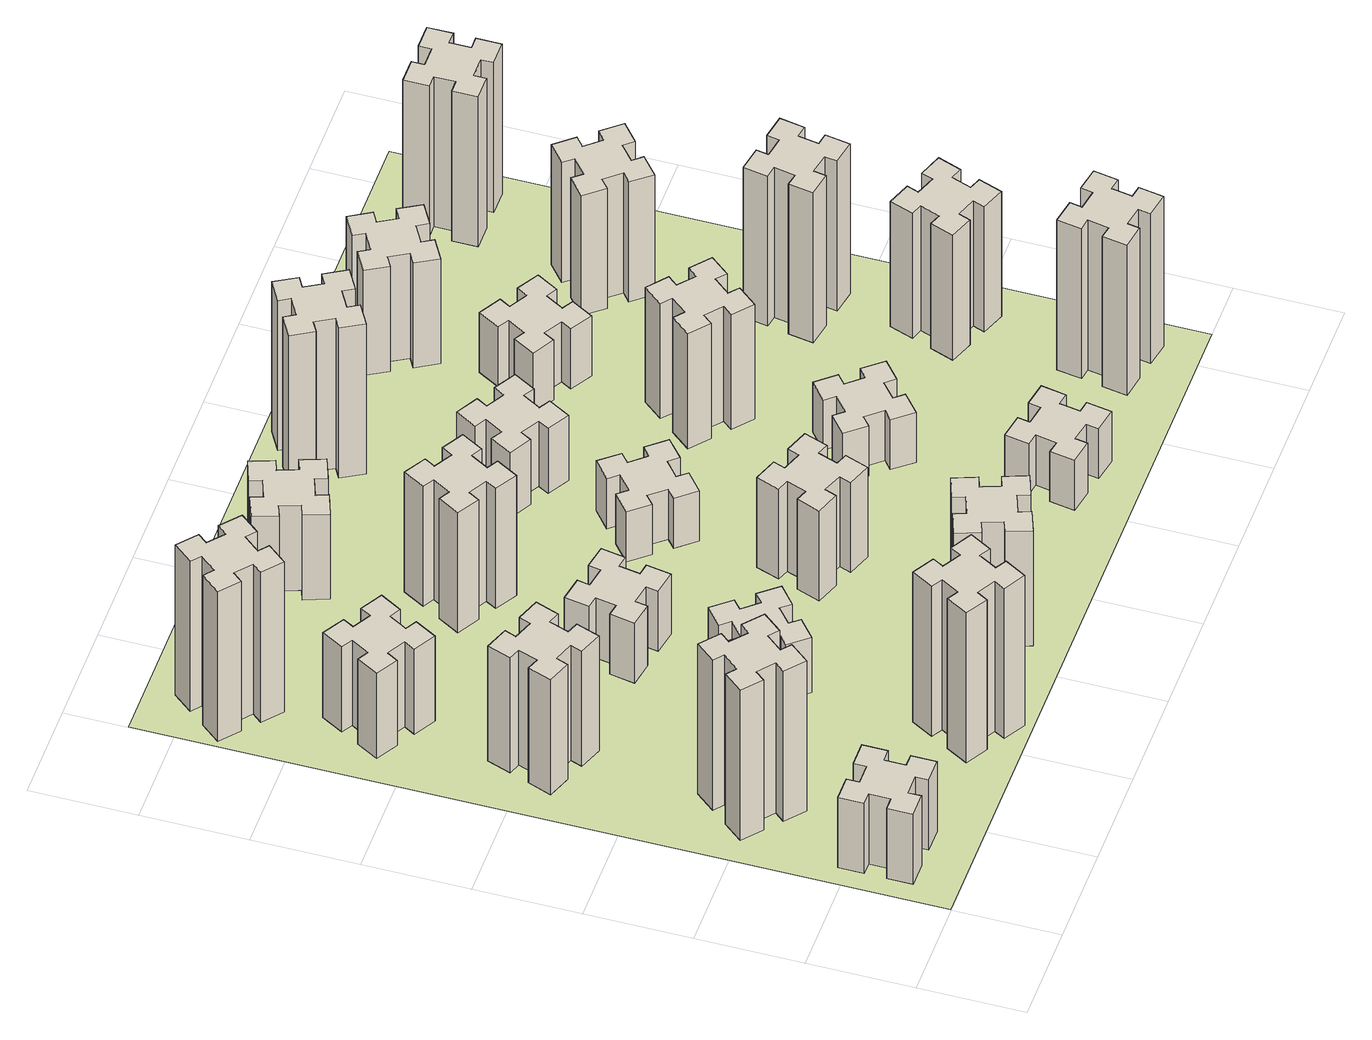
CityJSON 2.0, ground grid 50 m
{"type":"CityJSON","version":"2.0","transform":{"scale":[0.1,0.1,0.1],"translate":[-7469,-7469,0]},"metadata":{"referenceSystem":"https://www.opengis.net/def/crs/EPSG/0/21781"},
"CityObjects":{
"building1":{"type":"Building","attributes":{"class":"1000","function":"1000","usage":"1000","yearOfConstruction":2016,"roofType":"1000","measuredHeight":42,"storeysAboveGround":30,"storeysBelowGround":0},"geometry":[{"type":"Solid","lod":"1","boundaries":[[[[0,1,2,3,4,5,6,7,8,9,10,11,12,13,14,15,16,17,18,19]],[[17,16,20,21]],[[16,15,22,20]],[[15,14,23,22]],[[14,13,24,23]],[[13,12,25,24]],[[12,11,26,25]],[[11,10,27,26]],[[10,9,28,27]],[[9,8,29,28]],[[8,7,30,29]],[[7,6,31,30]],[[6,5,32,31]],[[5,4,33,32]],[[4,3,34,33]],[[3,2,35,34]],[[2,1,36,35]],[[1,0,37,36]],[[0,19,38,37]],[[19,18,39,38]],[[18,17,21,39]],[[24,25,26,27,28,29,30,31,32,33,34,35,36,37,38,39,21,20,22,23]]]]}]},
"building2":{"type":"Building","attributes":{"class":"1000","function":"1000","usage":"1000","yearOfConstruction":2016,"roofType":"1000","measuredHeight":90,"storeysAboveGround":30,"storeysBelowGround":0},"geometry":[{"type":"Solid","lod":"1","boundaries":[[[[40,41,42,43,44,45,46,47,48,49,50,51,52,53,54,55,56,57,58,59]],[[57,56,60,61]],[[56,55,62,60]],[[55,54,63,62]],[[54,53,64,63]],[[53,52,65,64]],[[52,51,66,65]],[[51,50,67,66]],[[50,49,68,67]],[[49,48,69,68]],[[48,47,70,69]],[[47,46,71,70]],[[46,45,72,71]],[[45,44,73,72]],[[44,43,74,73]],[[43,42,75,74]],[[42,41,76,75]],[[41,40,77,76]],[[40,59,78,77]],[[59,58,79,78]],[[58,57,61,79]],[[64,65,66,67,68,69,70,71,72,73,74,75,76,77,78,79,61,60,62,63]]]]}]},
"building3":{"type":"Building","attributes":{"class":"1000","function":"1000","usage":"1000","yearOfConstruction":2016,"roofType":"1000","measuredHeight":69,"storeysAboveGround":30,"storeysBelowGround":0},"geometry":[{"type":"Solid","lod":"1","boundaries":[[[[80,81,82,83,84,85,86,87,88,89,90,91,92,93,94,95,96,97,98,99]],[[97,96,100,101]],[[96,95,102,100]],[[95,94,103,102]],[[94,93,104,103]],[[93,92,105,104]],[[92,91,106,105]],[[91,90,107,106]],[[90,89,108,107]],[[89,88,109,108]],[[88,87,110,109]],[[87,86,111,110]],[[86,85,112,111]],[[85,84,113,112]],[[84,83,114,113]],[[83,82,115,114]],[[82,81,116,115]],[[81,80,117,116]],[[80,99,118,117]],[[99,98,119,118]],[[98,97,101,119]],[[104,105,106,107,108,109,110,111,112,113,114,115,116,117,118,119,101,100,102,103]]]]}]},
"building4":{"type":"Building","attributes":{"class":"1000","function":"1000","usage":"1000","yearOfConstruction":2016,"roofType":"1000","measuredHeight":51,"storeysAboveGround":30,"storeysBelowGround":0},"geometry":[{"type":"Solid","lod":"1","boundaries":[[[[120,121,122,123,124,125,126,127,128,129,130,131,132,133,134,135,136,137,138,139]],[[137,136,140,141]],[[136,135,142,140]],[[135,134,143,142]],[[134,133,144,143]],[[133,132,145,144]],[[132,131,146,145]],[[131,130,147,146]],[[130,129,148,147]],[[129,128,149,148]],[[128,127,150,149]],[[127,126,151,150]],[[126,125,152,151]],[[125,124,153,152]],[[124,123,154,153]],[[123,122,155,154]],[[122,121,156,155]],[[121,120,157,156]],[[120,139,158,157]],[[139,138,159,158]],[[138,137,141,159]],[[144,145,146,147,148,149,150,151,152,153,154,155,156,157,158,159,141,140,142,143]]]]}]},
"building5":{"type":"Building","attributes":{"class":"1000","function":"1000","usage":"1000","yearOfConstruction":2016,"roofType":"1000","measuredHeight":90,"storeysAboveGround":30,"storeysBelowGround":0},"geometry":[{"type":"Solid","lod":"1","boundaries":[[[[160,161,162,163,164,165,166,167,168,169,170,171,172,173,174,175,176,177,178,179]],[[177,176,180,181]],[[176,175,182,180]],[[175,174,183,182]],[[174,173,184,183]],[[173,172,185,184]],[[172,171,186,185]],[[171,170,187,186]],[[170,169,188,187]],[[169,168,189,188]],[[168,167,190,189]],[[167,166,191,190]],[[166,165,192,191]],[[165,164,193,192]],[[164,163,194,193]],[[163,162,195,194]],[[162,161,196,195]],[[161,160,197,196]],[[160,179,198,197]],[[179,178,199,198]],[[178,177,181,199]],[[184,185,186,187,188,189,190,191,192,193,194,195,196,197,198,199,181,180,182,183]]]]}]},
"building6":{"type":"Building","attributes":{"class":"1000","function":"1000","usage":"1000","yearOfConstruction":2016,"roofType":"1000","measuredHeight":90,"storeysAboveGround":30,"storeysBelowGround":0},"geometry":[{"type":"Solid","lod":"1","boundaries":[[[[200,201,202,203,204,205,206,207,208,209,210,211,212,213,214,215,216,217,218,219]],[[217,216,220,221]],[[216,215,222,220]],[[215,214,223,222]],[[214,213,224,223]],[[213,212,225,224]],[[212,211,226,225]],[[211,210,227,226]],[[210,209,228,227]],[[209,208,229,228]],[[208,207,230,229]],[[207,206,231,230]],[[206,205,232,231]],[[205,204,233,232]],[[204,203,234,233]],[[203,202,235,234]],[[202,201,236,235]],[[201,200,237,236]],[[200,219,238,237]],[[219,218,239,238]],[[218,217,221,239]],[[224,225,226,227,228,229,230,231,232,233,234,235,236,237,238,239,221,220,222,223]]]]}]},
"building7":{"type":"Building","attributes":{"class":"1000","function":"1000","usage":"1000","yearOfConstruction":2016,"roofType":"1000","measuredHeight":33,"storeysAboveGround":30,"storeysBelowGround":0},"geometry":[{"type":"Solid","lod":"1","boundaries":[[[[240,241,242,243,244,245,246,247,248,249,250,251,252,253,254,255,256,257,258,259]],[[257,256,260,261]],[[256,255,262,260]],[[255,254,263,262]],[[254,253,264,263]],[[253,252,265,264]],[[252,251,266,265]],[[251,250,267,266]],[[250,249,268,267]],[[249,248,269,268]],[[248,247,270,269]],[[247,246,271,270]],[[246,245,272,271]],[[245,244,273,272]],[[244,243,274,273]],[[243,242,275,274]],[[242,241,276,275]],[[241,240,277,276]],[[240,259,278,277]],[[259,258,279,278]],[[258,257,261,279]],[[264,265,266,267,268,269,270,271,272,273,274,275,276,277,278,279,261,260,262,263]]]]}]},
"building8":{"type":"Building","attributes":{"class":"1000","function":"1000","usage":"1000","yearOfConstruction":2016,"roofType":"1000","measuredHeight":36,"storeysAboveGround":30,"storeysBelowGround":0},"geometry":[{"type":"Solid","lod":"1","boundaries":[[[[280,281,282,283,284,285,286,287,288,289,290,291,292,293,294,295,296,297,298,299]],[[297,296,300,301]],[[296,295,302,300]],[[295,294,303,302]],[[294,293,304,303]],[[293,292,305,304]],[[292,291,306,305]],[[291,290,307,306]],[[290,289,308,307]],[[289,288,309,308]],[[288,287,310,309]],[[287,286,311,310]],[[286,285,312,311]],[[285,284,313,312]],[[284,283,314,313]],[[283,282,315,314]],[[282,281,316,315]],[[281,280,317,316]],[[280,299,318,317]],[[299,298,319,318]],[[298,297,301,319]],[[304,305,306,307,308,309,310,311,312,313,314,315,316,317,318,319,301,300,302,303]]]]}]},
"building9":{"type":"Building","attributes":{"class":"1000","function":"1000","usage":"1000","yearOfConstruction":2016,"roofType":"1000","measuredHeight":69,"storeysAboveGround":30,"storeysBelowGround":0},"geometry":[{"type":"Solid","lod":"1","boundaries":[[[[320,321,322,323,324,325,326,327,328,329,330,331,332,333,334,335,336,337,338,339]],[[337,336,340,341]],[[336,335,342,340]],[[335,334,343,342]],[[334,333,344,343]],[[333,332,345,344]],[[332,331,346,345]],[[331,330,347,346]],[[330,329,348,347]],[[329,328,349,348]],[[328,327,350,349]],[[327,326,351,350]],[[326,325,352,351]],[[325,324,353,352]],[[324,323,354,353]],[[323,322,355,354]],[[322,321,356,355]],[[321,320,357,356]],[[320,339,358,357]],[[339,338,359,358]],[[338,337,341,359]],[[344,345,346,347,348,349,350,351,352,353,354,355,356,357,358,359,341,340,342,343]]]]}]},
"building10":{"type":"Building","attributes":{"class":"1000","function":"1000","usage":"1000","yearOfConstruction":2016,"roofType":"1000","measuredHeight":72,"storeysAboveGround":30,"storeysBelowGround":0},"geometry":[{"type":"Solid","lod":"1","boundaries":[[[[360,361,362,363,364,365,366,367,368,369,370,371,372,373,374,375,376,377,378,379]],[[377,376,380,381]],[[376,375,382,380]],[[375,374,383,382]],[[374,373,384,383]],[[373,372,385,384]],[[372,371,386,385]],[[371,370,387,386]],[[370,369,388,387]],[[369,368,389,388]],[[368,367,390,389]],[[367,366,391,390]],[[366,365,392,391]],[[365,364,393,392]],[[364,363,394,393]],[[363,362,395,394]],[[362,361,396,395]],[[361,360,397,396]],[[360,379,398,397]],[[379,378,399,398]],[[378,377,381,399]],[[384,385,386,387,388,389,390,391,392,393,394,395,396,397,398,399,381,380,382,383]]]]}]},
"building11":{"type":"Building","attributes":{"class":"1000","function":"1000","usage":"1000","yearOfConstruction":2016,"roofType":"1000","measuredHeight":51,"storeysAboveGround":30,"storeysBelowGround":0},"geometry":[{"type":"Solid","lod":"1","boundaries":[[[[400,401,402,403,404,405,406,407,408,409,410,411,412,413,414,415,416,417,418,419]],[[417,416,420,421]],[[416,415,422,420]],[[415,414,423,422]],[[414,413,424,423]],[[413,412,425,424]],[[412,411,426,425]],[[411,410,427,426]],[[410,409,428,427]],[[409,408,429,428]],[[408,407,430,429]],[[407,406,431,430]],[[406,405,432,431]],[[405,404,433,432]],[[404,403,434,433]],[[403,402,435,434]],[[402,401,436,435]],[[401,400,437,436]],[[400,419,438,437]],[[419,418,439,438]],[[418,417,421,439]],[[424,425,426,427,428,429,430,431,432,433,434,435,436,437,438,439,421,420,422,423]]]]}]},
"building12":{"type":"Building","attributes":{"class":"1000","function":"1000","usage":"1000","yearOfConstruction":2016,"roofType":"1000","measuredHeight":54,"storeysAboveGround":30,"storeysBelowGround":0},"geometry":[{"type":"Solid","lod":"1","boundaries":[[[[440,441,442,443,444,445,446,447,448,449,450,451,452,453,454,455,456,457,458,459]],[[457,456,460,461]],[[456,455,462,460]],[[455,454,463,462]],[[454,453,464,463]],[[453,452,465,464]],[[452,451,466,465]],[[451,450,467,466]],[[450,449,468,467]],[[449,448,469,468]],[[448,447,470,469]],[[447,446,471,470]],[[446,445,472,471]],[[445,444,473,472]],[[444,443,474,473]],[[443,442,475,474]],[[442,441,476,475]],[[441,440,477,476]],[[440,459,478,477]],[[459,458,479,478]],[[458,457,461,479]],[[464,465,466,467,468,469,470,471,472,473,474,475,476,477,478,479,461,460,462,463]]]]}]},
"building13":{"type":"Building","attributes":{"class":"1000","function":"1000","usage":"1000","yearOfConstruction":2016,"roofType":"1000","measuredHeight":30,"storeysAboveGround":30,"storeysBelowGround":0},"geometry":[{"type":"Solid","lod":"1","boundaries":[[[[480,481,482,483,484,485,486,487,488,489,490,491,492,493,494,495,496,497,498,499]],[[497,496,500,501]],[[496,495,502,500]],[[495,494,503,502]],[[494,493,504,503]],[[493,492,505,504]],[[492,491,506,505]],[[491,490,507,506]],[[490,489,508,507]],[[489,488,509,508]],[[488,487,510,509]],[[487,486,511,510]],[[486,485,512,511]],[[485,484,513,512]],[[484,483,514,513]],[[483,482,515,514]],[[482,481,516,515]],[[481,480,517,516]],[[480,499,518,517]],[[499,498,519,518]],[[498,497,501,519]],[[504,505,506,507,508,509,510,511,512,513,514,515,516,517,518,519,501,500,502,503]]]]}]},
"building14":{"type":"Building","attributes":{"class":"1000","function":"1000","usage":"1000","yearOfConstruction":2016,"roofType":"1000","measuredHeight":39,"storeysAboveGround":30,"storeysBelowGround":0},"geometry":[{"type":"Solid","lod":"1","boundaries":[[[[520,521,522,523,524,525,526,527,528,529,530,531,532,533,534,535,536,537,538,539]],[[537,536,540,541]],[[536,535,542,540]],[[535,534,543,542]],[[534,533,544,543]],[[533,532,545,544]],[[532,531,546,545]],[[531,530,547,546]],[[530,529,548,547]],[[529,528,549,548]],[[528,527,550,549]],[[527,526,551,550]],[[526,525,552,551]],[[525,524,553,552]],[[524,523,554,553]],[[523,522,555,554]],[[522,521,556,555]],[[521,520,557,556]],[[520,539,558,557]],[[539,538,559,558]],[[538,537,541,559]],[[544,545,546,547,548,549,550,551,552,553,554,555,556,557,558,559,541,540,542,543]]]]}]},
"building15":{"type":"Building","attributes":{"class":"1000","function":"1000","usage":"1000","yearOfConstruction":2016,"roofType":"1000","measuredHeight":30,"storeysAboveGround":30,"storeysBelowGround":0},"geometry":[{"type":"Solid","lod":"1","boundaries":[[[[560,561,562,563,564,565,566,567,568,569,570,571,572,573,574,575,576,577,578,579]],[[577,576,580,581]],[[576,575,582,580]],[[575,574,583,582]],[[574,573,584,583]],[[573,572,585,584]],[[572,571,586,585]],[[571,570,587,586]],[[570,569,588,587]],[[569,568,589,588]],[[568,567,590,589]],[[567,566,591,590]],[[566,565,592,591]],[[565,564,593,592]],[[564,563,594,593]],[[563,562,595,594]],[[562,561,596,595]],[[561,560,597,596]],[[560,579,598,597]],[[579,578,599,598]],[[578,577,581,599]],[[584,585,586,587,588,589,590,591,592,593,594,595,596,597,598,599,581,580,582,583]]]]}]},
"building16":{"type":"Building","attributes":{"class":"1000","function":"1000","usage":"1000","yearOfConstruction":2016,"roofType":"1000","measuredHeight":90,"storeysAboveGround":30,"storeysBelowGround":0},"geometry":[{"type":"Solid","lod":"1","boundaries":[[[[600,601,602,603,604,605,606,607,608,609,610,611,612,613,614,615,616,617,618,619]],[[617,616,620,621]],[[616,615,622,620]],[[615,614,623,622]],[[614,613,624,623]],[[613,612,625,624]],[[612,611,626,625]],[[611,610,627,626]],[[610,609,628,627]],[[609,608,629,628]],[[608,607,630,629]],[[607,606,631,630]],[[606,605,632,631]],[[605,604,633,632]],[[604,603,634,633]],[[603,602,635,634]],[[602,601,636,635]],[[601,600,637,636]],[[600,619,638,637]],[[619,618,639,638]],[[618,617,621,639]],[[624,625,626,627,628,629,630,631,632,633,634,635,636,637,638,639,621,620,622,623]]]]}]},
"building17":{"type":"Building","attributes":{"class":"1000","function":"1000","usage":"1000","yearOfConstruction":2016,"roofType":"1000","measuredHeight":30,"storeysAboveGround":30,"storeysBelowGround":0},"geometry":[{"type":"Solid","lod":"1","boundaries":[[[[640,641,642,643,644,645,646,647,648,649,650,651,652,653,654,655,656,657,658,659]],[[657,656,660,661]],[[656,655,662,660]],[[655,654,663,662]],[[654,653,664,663]],[[653,652,665,664]],[[652,651,666,665]],[[651,650,667,666]],[[650,649,668,667]],[[649,648,669,668]],[[648,647,670,669]],[[647,646,671,670]],[[646,645,672,671]],[[645,644,673,672]],[[644,643,674,673]],[[643,642,675,674]],[[642,641,676,675]],[[641,640,677,676]],[[640,659,678,677]],[[659,658,679,678]],[[658,657,661,679]],[[664,665,666,667,668,669,670,671,672,673,674,675,676,677,678,679,661,660,662,663]]]]}]},
"building18":{"type":"Building","attributes":{"class":"1000","function":"1000","usage":"1000","yearOfConstruction":2016,"roofType":"1000","measuredHeight":69,"storeysAboveGround":30,"storeysBelowGround":0},"geometry":[{"type":"Solid","lod":"1","boundaries":[[[[680,681,682,683,684,685,686,687,688,689,690,691,692,693,694,695,696,697,698,699]],[[697,696,700,701]],[[696,695,702,700]],[[695,694,703,702]],[[694,693,704,703]],[[693,692,705,704]],[[692,691,706,705]],[[691,690,707,706]],[[690,689,708,707]],[[689,688,709,708]],[[688,687,710,709]],[[687,686,711,710]],[[686,685,712,711]],[[685,684,713,712]],[[684,683,714,713]],[[683,682,715,714]],[[682,681,716,715]],[[681,680,717,716]],[[680,699,718,717]],[[699,698,719,718]],[[698,697,701,719]],[[704,705,706,707,708,709,710,711,712,713,714,715,716,717,718,719,701,700,702,703]]]]}]},
"building19":{"type":"Building","attributes":{"class":"1000","function":"1000","usage":"1000","yearOfConstruction":2016,"roofType":"1000","measuredHeight":36,"storeysAboveGround":30,"storeysBelowGround":0},"geometry":[{"type":"Solid","lod":"1","boundaries":[[[[720,721,722,723,724,725,726,727,728,729,730,731,732,733,734,735,736,737,738,739]],[[737,736,740,741]],[[736,735,742,740]],[[735,734,743,742]],[[734,733,744,743]],[[733,732,745,744]],[[732,731,746,745]],[[731,730,747,746]],[[730,729,748,747]],[[729,728,749,748]],[[728,727,750,749]],[[727,726,751,750]],[[726,725,752,751]],[[725,724,753,752]],[[724,723,754,753]],[[723,722,755,754]],[[722,721,756,755]],[[721,720,757,756]],[[720,739,758,757]],[[739,738,759,758]],[[738,737,741,759]],[[744,745,746,747,748,749,750,751,752,753,754,755,756,757,758,759,741,740,742,743]]]]}]},
"building20":{"type":"Building","attributes":{"class":"1000","function":"1000","usage":"1000","yearOfConstruction":2016,"roofType":"1000","measuredHeight":90,"storeysAboveGround":30,"storeysBelowGround":0},"geometry":[{"type":"Solid","lod":"1","boundaries":[[[[760,761,762,763,764,765,766,767,768,769,770,771,772,773,774,775,776,777,778,779]],[[777,776,780,781]],[[776,775,782,780]],[[775,774,783,782]],[[774,773,784,783]],[[773,772,785,784]],[[772,771,786,785]],[[771,770,787,786]],[[770,769,788,787]],[[769,768,789,788]],[[768,767,790,789]],[[767,766,791,790]],[[766,765,792,791]],[[765,764,793,792]],[[764,763,794,793]],[[763,762,795,794]],[[762,761,796,795]],[[761,760,797,796]],[[760,779,798,797]],[[779,778,799,798]],[[778,777,781,799]],[[784,785,786,787,788,789,790,791,792,793,794,795,796,797,798,799,781,780,782,783]]]]}]},
"building21":{"type":"Building","attributes":{"class":"1000","function":"1000","usage":"1000","yearOfConstruction":2016,"roofType":"1000","measuredHeight":63,"storeysAboveGround":30,"storeysBelowGround":0},"geometry":[{"type":"Solid","lod":"1","boundaries":[[[[800,801,802,803,804,805,806,807,808,809,810,811,812,813,814,815,816,817,818,819]],[[817,816,820,821]],[[816,815,822,820]],[[815,814,823,822]],[[814,813,824,823]],[[813,812,825,824]],[[812,811,826,825]],[[811,810,827,826]],[[810,809,828,827]],[[809,808,829,828]],[[808,807,830,829]],[[807,806,831,830]],[[806,805,832,831]],[[805,804,833,832]],[[804,803,834,833]],[[803,802,835,834]],[[802,801,836,835]],[[801,800,837,836]],[[800,819,838,837]],[[819,818,839,838]],[[818,817,821,839]],[[824,825,826,827,828,829,830,831,832,833,834,835,836,837,838,839,821,820,822,823]]]]}]},
"building22":{"type":"Building","attributes":{"class":"1000","function":"1000","usage":"1000","yearOfConstruction":2016,"roofType":"1000","measuredHeight":75,"storeysAboveGround":30,"storeysBelowGround":0},"geometry":[{"type":"Solid","lod":"1","boundaries":[[[[840,841,842,843,844,845,846,847,848,849,850,851,852,853,854,855,856,857,858,859]],[[857,856,860,861]],[[856,855,862,860]],[[855,854,863,862]],[[854,853,864,863]],[[853,852,865,864]],[[852,851,866,865]],[[851,850,867,866]],[[850,849,868,867]],[[849,848,869,868]],[[848,847,870,869]],[[847,846,871,870]],[[846,845,872,871]],[[845,844,873,872]],[[844,843,874,873]],[[843,842,875,874]],[[842,841,876,875]],[[841,840,877,876]],[[840,859,878,877]],[[859,858,879,878]],[[858,857,861,879]],[[864,865,866,867,868,869,870,871,872,873,874,875,876,877,878,879,861,860,862,863]]]]}]},
"building23":{"type":"Building","attributes":{"class":"1000","function":"1000","usage":"1000","yearOfConstruction":2016,"roofType":"1000","measuredHeight":90,"storeysAboveGround":30,"storeysBelowGround":0},"geometry":[{"type":"Solid","lod":"1","boundaries":[[[[880,881,882,883,884,885,886,887,888,889,890,891,892,893,894,895,896,897,898,899]],[[897,896,900,901]],[[896,895,902,900]],[[895,894,903,902]],[[894,893,904,903]],[[893,892,905,904]],[[892,891,906,905]],[[891,890,907,906]],[[890,889,908,907]],[[889,888,909,908]],[[888,887,910,909]],[[887,886,911,910]],[[886,885,912,911]],[[885,884,913,912]],[[884,883,914,913]],[[883,882,915,914]],[[882,881,916,915]],[[881,880,917,916]],[[880,899,918,917]],[[899,898,919,918]],[[898,897,901,919]],[[904,905,906,907,908,909,910,911,912,913,914,915,916,917,918,919,901,900,902,903]]]]}]},
"building24":{"type":"Building","attributes":{"class":"1000","function":"1000","usage":"1000","yearOfConstruction":2016,"roofType":"1000","measuredHeight":72,"storeysAboveGround":30,"storeysBelowGround":0},"geometry":[{"type":"Solid","lod":"1","boundaries":[[[[920,921,922,923,924,925,926,927,928,929,930,931,932,933,934,935,936,937,938,939]],[[937,936,940,941]],[[936,935,942,940]],[[935,934,943,942]],[[934,933,944,943]],[[933,932,945,944]],[[932,931,946,945]],[[931,930,947,946]],[[930,929,948,947]],[[929,928,949,948]],[[928,927,950,949]],[[927,926,951,950]],[[926,925,952,951]],[[925,924,953,952]],[[924,923,954,953]],[[923,922,955,954]],[[922,921,956,955]],[[921,920,957,956]],[[920,939,958,957]],[[939,938,959,958]],[[938,937,941,959]],[[944,945,946,947,948,949,950,951,952,953,954,955,956,957,958,959,941,940,942,943]]]]}]},
"building25":{"type":"Building","attributes":{"class":"1000","function":"1000","usage":"1000","yearOfConstruction":2016,"roofType":"1000","measuredHeight":90,"storeysAboveGround":30,"storeysBelowGround":0},"geometry":[{"type":"Solid","lod":"1","boundaries":[[[[960,961,962,963,964,965,966,967,968,969,970,971,972,973,974,975,976,977,978,979]],[[977,976,980,981]],[[976,975,982,980]],[[975,974,983,982]],[[974,973,984,983]],[[973,972,985,984]],[[972,971,986,985]],[[971,970,987,986]],[[970,969,988,987]],[[969,968,989,988]],[[968,967,990,989]],[[967,966,991,990]],[[966,965,992,991]],[[965,964,993,992]],[[964,963,994,993]],[[963,962,995,994]],[[962,961,996,995]],[[961,960,997,996]],[[960,979,998,997]],[[979,978,999,998]],[[978,977,981,999]],[[984,985,986,987,988,989,990,991,992,993,994,995,996,997,998,999,981,980,982,983]]]]}]},
"landuse1":{"type":"LandUse","attributes":{"name":"plot1","function":"1010"},"geometry":[{"type":"MultiSurface","lod":"1","boundaries":[[[1000,1001,1002,1003]]]}]}
},
"vertices":[
[165,425,0],[165,325,0],[105,325,0],[105,205,0],[225,205,0],[225,265,0],[325,265,0],[325,205,0],[445,205,0],[445,325,0],[385,325,0],[385,425,0],[445,425,0],[445,545,0],[325,545,0],[325,485,0],[225,485,0],[225,545,0],[105,545,0],[105,425,0],[225,485,420],[225,545,420],[325,485,420],[325,545,420],[445,545,420],[445,425,420],[385,425,420],[385,325,420],[445,325,420],[445,205,420],[325,205,420],[325,265,420],[225,265,420],[225,205,420],[105,205,420],[105,325,420],[165,325,420],[165,425,420],[105,425,420],[105,545,420],
[484,1067,0],[408,1132,0],[446,1178,0],[354,1255,0],[277,1163,0],[323,1124,0],[259,1048,0],[213,1086,0],[136,994,0],[228,917,0],[266,963,0],[343,899,0],[304,853,0],[396,776,0],[473,868,0],[427,906,0],[492,983,0],[538,944,0],[615,1036,0],[523,1113,0],[492,983,900],[538,944,900],[427,906,900],[473,868,900],[396,776,900],[304,853,900],[343,899,900],[266,963,900],[228,917,900],[136,994,900],[213,1086,900],[259,1048,900],[323,1124,900],[277,1163,900],[354,1255,900],[446,1178,900],[408,1132,900],[484,1067,900],[523,1113,900],[615,1036,900],
[291,1869,0],[385,1835,0],[364,1779,0],[477,1737,0],[518,1850,0],[462,1871,0],[496,1965,0],[552,1944,0],[593,2057,0],[480,2098,0],[460,2042,0],[366,2076,0],[387,2132,0],[274,2173,0],[233,2060,0],[289,2040,0],[255,1946,0],[199,1967,0],[157,1854,0],[270,1813,0],[255,1946,690],[199,1967,690],[289,2040,690],[233,2060,690],[274,2173,690],[387,2132,690],[366,2076,690],[460,2042,690],[480,2098,690],[593,2057,690],[552,1944,690],[496,1965,690],[462,1871,690],[518,1850,690],[477,1737,690],[364,1779,690],[385,1835,690],[291,1869,690],[270,1813,690],[157,1854,690],
[446,2597,0],[496,2684,0],[548,2654,0],[608,2758,0],[504,2818,0],[474,2766,0],[387,2816,0],[417,2868,0],[313,2928,0],[253,2824,0],[305,2794,0],[255,2707,0],[203,2737,0],[143,2633,0],[247,2573,0],[277,2625,0],[364,2575,0],[334,2523,0],[438,2463,0],[498,2567,0],[364,2575,510],[334,2523,510],[277,2625,510],[247,2573,510],[143,2633,510],[203,2737,510],[255,2707,510],[305,2794,510],[253,2824,510],[313,2928,510],[417,2868,510],[387,2816,510],[474,2766,510],[504,2818,510],[608,2758,510],[548,2654,510],[496,2684,510],[446,2597,510],[498,2567,510],[438,2463,510],
[1214,346,0],[1127,396,0],[1157,448,0],[1053,508,0],[993,404,0],[1045,374,0],[995,287,0],[943,317,0],[883,213,0],[987,153,0],[1017,205,0],[1104,155,0],[1074,103,0],[1178,43,0],[1238,147,0],[1186,177,0],[1236,264,0],[1288,234,0],[1348,338,0],[1244,398,0],[1236,264,900],[1288,234,900],[1186,177,900],[1238,147,900],[1178,43,900],[1074,103,900],[1104,155,900],[1017,205,900],[987,153,900],[883,213,900],[943,317,900],[995,287,900],[1045,374,900],[993,404,900],[1053,508,900],[1157,448,900],[1127,396,900],[1214,346,900],[1244,398,900],[1348,338,900],
[384,3387,0],[308,3452,0],[346,3498,0],[254,3575,0],[177,3483,0],[223,3444,0],[159,3368,0],[113,3406,0],[36,3314,0],[128,3237,0],[166,3283,0],[243,3219,0],[204,3173,0],[296,3096,0],[373,3188,0],[327,3226,0],[392,3303,0],[438,3264,0],[515,3356,0],[423,3433,0],[392,3303,900],[438,3264,900],[327,3226,900],[373,3188,900],[296,3096,900],[204,3173,900],[243,3219,900],[166,3283,900],[128,3237,900],[36,3314,900],[113,3406,900],[159,3368,900],[223,3444,900],[177,3483,900],[254,3575,900],[346,3498,900],[308,3452,900],[384,3387,900],[423,3433,900],[515,3356,900],
[1083,1332,0],[1006,1267,0],[968,1313,0],[876,1236,0],[953,1144,0],[999,1183,0],[1063,1106,0],[1017,1068,0],[1094,976,0],[1186,1053,0],[1148,1099,0],[1224,1163,0],[1263,1117,0],[1355,1194,0],[1278,1286,0],[1232,1248,0],[1167,1324,0],[1213,1363,0],[1136,1455,0],[1044,1378,0],[1167,1324,330],[1213,1363,330],[1232,1248,330],[1278,1286,330],[1355,1194,330],[1263,1117,330],[1224,1163,330],[1148,1099,330],[1186,1053,330],[1094,976,330],[1017,1068,330],[1063,1106,330],[999,1183,330],[953,1144,330],[876,1236,330],[968,1313,330],[1006,1267,330],[1083,1332,330],[1044,1378,330],[1136,1455,330],
[1047,1756,0],[1145,1738,0],[1135,1679,0],[1253,1658,0],[1274,1777,0],[1215,1787,0],[1232,1885,0],[1291,1875,0],[1312,1993,0],[1194,2014,0],[1184,1955,0],[1085,1972,0],[1096,2031,0],[977,2052,0],[957,1934,0],[1016,1924,0],[998,1825,0],[939,1836,0],[918,1717,0],[1037,1697,0],[998,1825,360],[939,1836,360],[1016,1924,360],[957,1934,360],[977,2052,360],[1096,2031,360],[1085,1972,360],[1184,1955,360],[1194,2014,360],[1312,1993,360],[1291,1875,360],[1232,1885,360],[1215,1787,360],[1274,1777,360],[1253,1658,360],[1135,1679,360],[1145,1738,360],[1047,1756,360],[1037,1697,360],[918,1717,360],
[1765,496,0],[1671,462,0],[1650,518,0],[1537,477,0],[1579,364,0],[1635,385,0],[1669,291,0],[1613,270,0],[1654,157,0],[1767,199,0],[1746,255,0],[1840,289,0],[1860,233,0],[1973,274,0],[1932,387,0],[1876,366,0],[1842,460,0],[1898,480,0],[1857,593,0],[1744,552,0],[1842,460,690],[1898,480,690],[1876,366,690],[1932,387,690],[1973,274,690],[1860,233,690],[1840,289,690],[1746,255,690],[1767,199,690],[1654,157,690],[1613,270,690],[1669,291,690],[1635,385,690],[1579,364,690],[1537,477,690],[1650,518,690],[1671,462,690],[1765,496,690],[1744,552,690],[1857,593,690],
[1314,2666,0],[1227,2716,0],[1257,2768,0],[1153,2828,0],[1093,2724,0],[1145,2694,0],[1095,2607,0],[1043,2637,0],[983,2533,0],[1087,2473,0],[1117,2525,0],[1204,2475,0],[1174,2423,0],[1278,2363,0],[1338,2467,0],[1286,2497,0],[1336,2584,0],[1388,2554,0],[1448,2658,0],[1344,2718,0],[1336,2584,720],[1388,2554,720],[1286,2497,720],[1338,2467,720],[1278,2363,720],[1174,2423,720],[1204,2475,720],[1117,2525,720],[1087,2473,720],[983,2533,720],[1043,2637,720],[1095,2607,720],[1145,2694,720],[1093,2724,720],[1153,2828,720],[1257,2768,720],[1227,2716,720],[1314,2666,720],[1344,2718,720],[1448,2658,720],
[1125,3456,0],[1031,3422,0],[1010,3478,0],[897,3437,0],[939,3324,0],[995,3345,0],[1029,3251,0],[973,3230,0],[1014,3117,0],[1127,3159,0],[1106,3215,0],[1200,3249,0],[1220,3193,0],[1333,3234,0],[1292,3347,0],[1236,3326,0],[1202,3420,0],[1258,3440,0],[1217,3553,0],[1104,3512,0],[1202,3420,510],[1258,3440,510],[1236,3326,510],[1292,3347,510],[1333,3234,510],[1220,3193,510],[1200,3249,510],[1106,3215,510],[1127,3159,510],[1014,3117,510],[973,3230,510],[1029,3251,510],[995,3345,510],[939,3324,510],[897,3437,510],[1010,3478,510],[1031,3422,510],[1125,3456,510],[1104,3512,510],[1217,3553,510],
[1769,1300,0],[1735,1206,0],[1679,1227,0],[1637,1114,0],[1750,1073,0],[1771,1129,0],[1865,1095,0],[1844,1039,0],[1957,997,0],[1998,1110,0],[1942,1131,0],[1976,1225,0],[2032,1204,0],[2073,1317,0],[1960,1358,0],[1940,1302,0],[1846,1336,0],[1867,1392,0],[1754,1433,0],[1713,1320,0],[1846,1336,540],[1867,1392,540],[1940,1302,540],[1960,1358,540],[2073,1317,540],[2032,1204,540],[1976,1225,540],[1942,1131,540],[1998,1110,540],[1957,997,540],[1844,1039,540],[1865,1095,540],[1771,1129,540],[1750,1073,540],[1637,1114,540],[1679,1227,540],[1735,1206,540],[1769,1300,540],[1713,1320,540],[1754,1433,540],
[1972,1988,0],[1907,2064,0],[1953,2103,0],[1876,2195,0],[1784,2118,0],[1823,2072,0],[1746,2007,0],[1708,2053,0],[1616,1976,0],[1693,1884,0],[1739,1923,0],[1803,1846,0],[1757,1808,0],[1834,1716,0],[1926,1793,0],[1888,1839,0],[1964,1903,0],[2003,1857,0],[2095,1934,0],[2018,2026,0],[1964,1903,300],[2003,1857,300],[1888,1839,300],[1926,1793,300],[1834,1716,300],[1757,1808,300],[1803,1846,300],[1739,1923,300],[1693,1884,300],[1616,1976,300],[1708,2053,300],[1746,2007,300],[1823,2072,300],[1784,2118,300],[1876,2195,300],[1953,2103,300],[1907,2064,300],[1972,1988,300],[2018,2026,300],[2095,1934,300],
[2026,2497,0],[2076,2584,0],[2128,2554,0],[2188,2658,0],[2084,2718,0],[2054,2666,0],[1967,2716,0],[1997,2768,0],[1893,2828,0],[1833,2724,0],[1885,2694,0],[1835,2607,0],[1783,2637,0],[1723,2533,0],[1827,2473,0],[1857,2525,0],[1944,2475,0],[1914,2423,0],[2018,2363,0],[2078,2467,0],[1944,2475,390],[1914,2423,390],[1857,2525,390],[1827,2473,390],[1723,2533,390],[1783,2637,390],[1835,2607,390],[1885,2694,390],[1833,2724,390],[1893,2828,390],[1997,2768,390],[1967,2716,390],[2054,2666,390],[2084,2718,390],[2188,2658,390],[2128,2554,390],[2076,2584,390],[2026,2497,390],[2078,2467,390],[2018,2363,390],
[2596,444,0],[2578,345,0],[2519,356,0],[2498,237,0],[2617,217,0],[2627,276,0],[2725,258,0],[2715,199,0],[2833,178,0],[2854,297,0],[2795,307,0],[2812,405,0],[2871,395,0],[2892,513,0],[2774,534,0],[2764,475,0],[2665,492,0],[2676,551,0],[2557,572,0],[2537,454,0],[2665,492,300],[2676,551,300],[2764,475,300],[2774,534,300],[2892,513,300],[2871,395,300],[2812,405,300],[2795,307,300],[2854,297,300],[2833,178,300],[2715,199,300],[2725,258,300],[2627,276,300],[2617,217,300],[2498,237,300],[2519,356,300],[2578,345,300],[2596,444,300],[2537,454,300],[2557,572,300],
[1844,3556,0],[1757,3506,0],[1727,3558,0],[1623,3498,0],[1683,3394,0],[1735,3424,0],[1785,3337,0],[1733,3307,0],[1793,3203,0],[1897,3263,0],[1867,3315,0],[1954,3365,0],[1984,3313,0],[2088,3373,0],[2028,3477,0],[1976,3447,0],[1926,3534,0],[1978,3564,0],[1918,3668,0],[1814,3608,0],[1926,3534,900],[1978,3564,900],[1976,3447,900],[2028,3477,900],[2088,3373,900],[1984,3313,900],[1954,3365,900],[1867,3315,900],[1897,3263,900],[1793,3203,900],[1733,3307,900],[1785,3337,900],[1735,3424,900],[1683,3394,900],[1623,3498,900],[1727,3558,900],[1757,3506,900],[1844,3556,900],[1814,3608,900],[1918,3668,900],
[2628,1099,0],[2704,1163,0],[2743,1117,0],[2835,1194,0],[2758,1286,0],[2712,1248,0],[2647,1324,0],[2693,1363,0],[2616,1455,0],[2524,1378,0],[2563,1332,0],[2486,1267,0],[2448,1313,0],[2356,1236,0],[2433,1144,0],[2479,1183,0],[2543,1106,0],[2497,1068,0],[2574,976,0],[2666,1053,0],[2543,1106,300],[2497,1068,300],[2479,1183,300],[2433,1144,300],[2356,1236,300],[2448,1313,300],[2486,1267,300],[2563,1332,300],[2524,1378,300],[2616,1455,300],[2693,1363,300],[2647,1324,300],[2712,1248,300],[2758,1286,300],[2835,1194,300],[2743,1117,300],[2704,1163,300],[2628,1099,300],[2666,1053,300],[2574,976,300],
[2704,2007,0],[2628,2072,0],[2666,2118,0],[2574,2195,0],[2497,2103,0],[2543,2064,0],[2479,1988,0],[2433,2026,0],[2356,1934,0],[2448,1857,0],[2486,1903,0],[2563,1839,0],[2524,1793,0],[2616,1716,0],[2693,1808,0],[2647,1846,0],[2712,1923,0],[2758,1884,0],[2835,1976,0],[2743,2053,0],[2712,1923,690],[2758,1884,690],[2647,1846,690],[2693,1808,690],[2616,1716,690],[2524,1793,690],[2563,1839,690],[2486,1903,690],[2448,1857,690],[2356,1934,690],[2433,2026,690],[2479,1988,690],[2543,2064,690],[2497,2103,690],[2574,2195,690],[2666,2118,690],[2628,2072,690],[2704,2007,690],[2743,2053,690],[2835,1976,690],
[2497,2625,0],[2584,2575,0],[2554,2523,0],[2658,2463,0],[2718,2567,0],[2666,2597,0],[2716,2684,0],[2768,2654,0],[2828,2758,0],[2724,2818,0],[2694,2766,0],[2607,2816,0],[2637,2868,0],[2533,2928,0],[2473,2824,0],[2525,2794,0],[2475,2707,0],[2423,2737,0],[2363,2633,0],[2467,2573,0],[2475,2707,360],[2423,2737,360],[2525,2794,360],[2473,2824,360],[2533,2928,360],[2637,2868,360],[2607,2816,360],[2694,2766,360],[2724,2818,360],[2828,2758,360],[2768,2654,360],[2716,2684,360],[2666,2597,360],[2718,2567,360],[2658,2463,360],[2554,2523,360],[2584,2575,360],[2497,2625,360],[2467,2573,360],[2363,2633,360],
[3504,475,0],[3405,492,0],[3416,551,0],[3297,572,0],[3277,454,0],[3336,444,0],[3318,345,0],[3259,356,0],[3238,237,0],[3357,217,0],[3367,276,0],[3465,258,0],[3455,199,0],[3573,178,0],[3594,297,0],[3535,307,0],[3552,405,0],[3611,395,0],[3632,513,0],[3514,534,0],[3552,405,900],[3611,395,900],[3535,307,900],[3594,297,900],[3573,178,900],[3455,199,900],[3465,258,900],[3367,276,900],[3357,217,900],[3238,237,900],[3259,356,900],[3318,345,900],[3336,444,900],[3277,454,900],[3297,572,900],[3416,551,900],[3405,492,900],[3504,475,900],[3514,534,900],[3632,513,900],
[2716,3347,0],[2666,3434,0],[2718,3464,0],[2658,3568,0],[2554,3508,0],[2584,3456,0],[2497,3406,0],[2467,3458,0],[2363,3398,0],[2423,3294,0],[2475,3324,0],[2525,3237,0],[2473,3207,0],[2533,3103,0],[2637,3163,0],[2607,3215,0],[2694,3265,0],[2724,3213,0],[2828,3273,0],[2768,3377,0],[2694,3265,630],[2724,3213,630],[2607,3215,630],[2637,3163,630],[2533,3103,630],[2473,3207,630],[2525,3237,630],[2475,3324,630],[2423,3294,630],[2363,3398,630],[2467,3458,630],[2497,3406,630],[2584,3456,630],[2554,3508,630],[2658,3568,630],[2718,3464,630],[2666,3434,630],[2716,3347,630],[2768,3377,630],[2828,3273,630],
[3351,1029,0],[3445,995,0],[3424,939,0],[3537,897,0],[3578,1010,0],[3522,1031,0],[3556,1125,0],[3612,1104,0],[3653,1217,0],[3540,1258,0],[3520,1202,0],[3426,1236,0],[3447,1292,0],[3334,1333,0],[3293,1220,0],[3349,1200,0],[3315,1106,0],[3259,1127,0],[3217,1014,0],[3330,973,0],[3315,1106,750],[3259,1127,750],[3349,1200,750],[3293,1220,750],[3334,1333,750],[3447,1292,750],[3426,1236,750],[3520,1202,750],[3540,1258,750],[3653,1217,750],[3612,1104,750],[3556,1125,750],[3522,1031,750],[3578,1010,750],[3537,897,750],[3424,939,750],[3445,995,750],[3351,1029,750],[3330,973,750],[3217,1014,750],
[3267,1656,0],[3365,1638,0],[3355,1579,0],[3473,1558,0],[3494,1677,0],[3435,1687,0],[3452,1785,0],[3511,1775,0],[3532,1893,0],[3414,1914,0],[3404,1855,0],[3305,1872,0],[3316,1931,0],[3197,1952,0],[3177,1834,0],[3236,1824,0],[3218,1725,0],[3159,1736,0],[3138,1617,0],[3257,1597,0],[3218,1725,900],[3159,1736,900],[3236,1824,900],[3177,1834,900],[3197,1952,900],[3316,1931,900],[3305,1872,900],[3404,1855,900],[3414,1914,900],[3532,1893,900],[3511,1775,900],[3452,1785,900],[3435,1687,900],[3494,1677,900],[3473,1558,900],[3355,1579,900],[3365,1638,900],[3267,1656,900],[3257,1597,900],[3138,1617,900],
[3119,2563,0],[3183,2486,0],[3137,2448,0],[3214,2356,0],[3306,2433,0],[3268,2479,0],[3344,2543,0],[3383,2497,0],[3475,2574,0],[3398,2666,0],[3352,2628,0],[3287,2704,0],[3333,2743,0],[3256,2835,0],[3164,2758,0],[3203,2712,0],[3126,2647,0],[3088,2693,0],[2996,2616,0],[3073,2524,0],[3126,2647,720],[3088,2693,720],[3203,2712,720],[3164,2758,720],[3256,2835,720],[3333,2743,720],[3287,2704,720],[3352,2628,720],[3398,2666,720],[3475,2574,720],[3383,2497,720],[3344,2543,720],[3268,2479,720],[3306,2433,720],[3214,2356,720],[3137,2448,720],[3183,2486,720],[3119,2563,720],[3073,2524,720],[2996,2616,720],
[3385,3225,0],[3485,3225,0],[3485,3165,0],[3605,3165,0],[3605,3285,0],[3545,3285,0],[3545,3385,0],[3605,3385,0],[3605,3505,0],[3485,3505,0],[3485,3445,0],[3385,3445,0],[3385,3505,0],[3265,3505,0],[3265,3385,0],[3325,3385,0],[3325,3285,0],[3265,3285,0],[3265,3165,0],[3385,3165,0],[3325,3285,900],[3265,3285,900],[3325,3385,900],[3265,3385,900],[3265,3505,900],[3385,3505,900],[3385,3445,900],[3485,3445,900],[3485,3505,900],[3605,3505,900],[3605,3385,900],[3545,3385,900],[3545,3285,900],[3605,3285,900],[3605,3165,900],[3485,3165,900],[3485,3225,900],[3385,3225,900],[3385,3165,900],[3265,3165,900],
[5,3705,0],[3705,3705,0],[3705,5,0],[5,5,0]
]}
